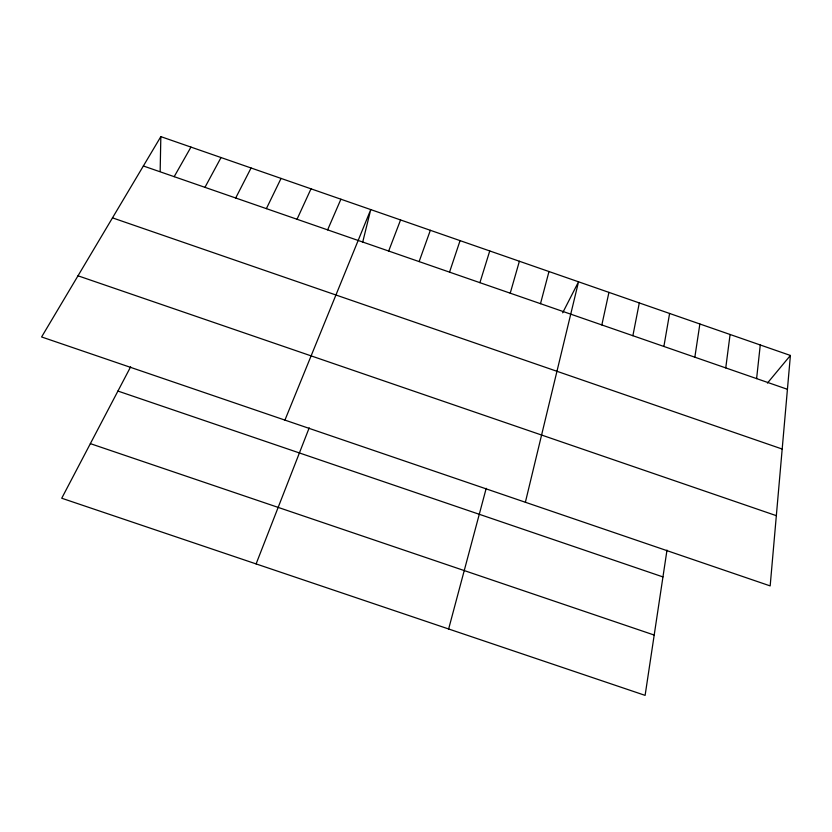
<?xml version="1.0" encoding="UTF-8"?>
<svg xmlns="http://www.w3.org/2000/svg" width="832" height="832" viewBox="0 0 832 832"><rect width="100%" height="100%" fill="white"/><g stroke="black" fill="none" stroke-linecap="round" stroke-linejoin="round"><path stroke-width="1.25" d="M160.16 171.288L160.836 136.625L790.4 355.451L770.172 585.905L41.6 336.96L160.836 136.625M756.61 378.612L760.271 344.978M725.754 367.91L730.09 334.495M666.994 550.098L645.112 695.375L61.734 498.233L130.634 366.818M694.845 357.188L699.868 323.991M663.884 346.455L669.604 313.466M632.882 335.712L639.298 302.931M601.838 324.948L608.941 292.375M525.377 502.258L578.531 281.809L562.671 312.822M362.69 242.174L370.75 209.591L284.929 420.098M540.498 303.68L548.985 271.544M448.635 628.982L486.21 488.322M510.224 293.186L519.386 261.248M479.908 282.672L489.746 250.952M449.54 272.137L460.065 240.635M419.13 261.591L430.342 230.298M388.669 251.035L400.566 219.95M256.1 563.919L309.202 427.835M327.621 229.871L340.902 199.212M297.024 219.263L311.002 188.822M266.386 208.634L281.05 178.412M235.695 197.995L251.066 167.991M204.963 187.335L221.031 157.55M174.19 176.665L190.954 147.098M767.437 383.084L790.4 355.451M117.926 391.061L662.948 576.919M90.355 443.633L654.191 635.055M78 275.798L776.339 515.674M143.364 165.984L787.426 389.293M112.486 217.859L782.184 449.041"/></g></svg>
